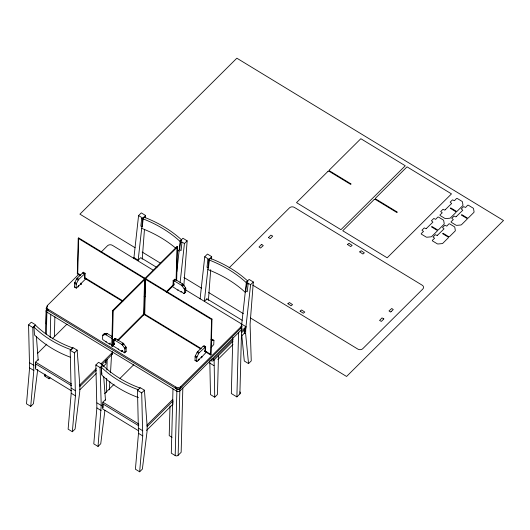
<?xml version="1.0" encoding="UTF-8"?>
<svg xmlns="http://www.w3.org/2000/svg" width="530" height="530" viewBox="0 0 530 530"><rect width="100%" height="100%" fill="white"/><g stroke="black" fill="none" stroke-linecap="round" stroke-linejoin="round"><path stroke-width="0.79" d="M29.581 367.9L28.567 324.916L31.29 322.214L35.523 324.791L32.8 327.494L33.814 370.47L30.733 406.377L26.5 403.807L29.581 367.9L33.814 370.47M38.147 359.585L35.596 362.123L35.417 368.88L71.398 390.782M35.709 367.767L35.801 364.388M45.467 333.814L46.07 310.779M46.143 323.85L46.382 314.78M46.527 309.096L46.567 307.619A2.107 1.63 1.5 0 0 46.945 309.911L46.309 334.384M50.164 377.724L49.091 378.791L45.202 376.426L45.249 374.776M47.422 306.764L47.462 305.432L78.93 274.156M47.462 305.432A3.511 2.716 1.5 0 0 48.091 309.255L48.058 310.587A3.511 2.716 1.5 0 1 46.918 307.466M49.091 378.791L49.138 377.141M50.171 337.577L50.774 314.495M54.371 336.61L54.895 316.827M71.206 393.253L70.192 350.277L72.915 347.574L77.141 350.151L79.884 386.476L79.752 391.544L75.081 429.035L72.358 431.738L68.125 429.161L71.206 393.253L75.439 395.83L72.358 431.738M78.705 285.836L76.552 287.962L74.531 287.108L74.558 283.305A1.405 0.53 -58.7 0 1 74.829 282.43L76.512 279.098A1.405 0.53 -58.7 0 1 77.128 278.237L82.912 272.678L84.641 273.871L84.528 278.303L84.959 277.799L123 300.954M76.552 287.962L76.135 287.976L76.227 284.319A1.405 0.53 -58.7 0 1 76.492 283.444L78.182 280.118A1.405 0.53 -58.7 0 1 78.791 279.25L84.641 273.871M80.083 275.52L77.307 273.825L78.235 238.354L78.665 237.93L144.491 277.998A0.702 0.358 45.2 0 1 145.034 278.78L144.418 313.482M77.307 273.825L77.731 273.401L78.665 237.93M78.162 287.008C77.426 286.266 81.514 283.861 81.196 283.643M75.439 395.83L74.425 352.854L77.141 350.151M81.236 284.424L81.256 283.735M84.959 277.879L85.138 273.169M96.871 407.961L95.857 364.984L98.58 362.275L102.813 364.852L100.091 367.562L101.237 405.47L98.023 446.445L93.79 443.868L96.871 407.961L101.104 410.538M112.208 336.57L107.279 333.569A1.405 0.716 45.2 0 0 106.484 333.35L104.317 333.754L103.032 335.033A1.405 0.716 45.2 0 0 102.688 335.464L102.595 339.087A0.702 0.358 45.2 0 0 103.138 339.869L106.007 341.843L106.278 341.333M105.437 399.653L102.886 402.19L102.707 408.948L138.688 430.85M102.999 407.835L103.092 404.456M105.655 362.719L105.709 360.692M106.079 360.161L105.987 363.779L103.085 366.667M106.311 392.366L106.682 378.334M106.894 370.086L107.179 359.353M111.532 355.027L110.512 372.789M114.632 343.996L112.3 346.315L111.744 345.977L112.671 310.5L176.987 246.582L177.543 246.92L176.656 280.748M101.508 364.971L112.022 354.517L112.069 352.828A1.782 1.385 1.5 0 0 112.386 351.662M112.3 346.315L113.228 310.838L177.543 246.92M113.506 339.65A0.702 0.358 45.2 0 1 113.572 339.916L113.46 344.348L114.016 344.685L114.129 340.253L115.414 338.975A0.702 0.358 45.2 0 1 115.984 338.869L123.026 343.155A1.405 0.716 45.2 0 1 123.801 343.891L125.882 346.885A1.405 0.716 45.2 0 1 126.193 347.713L126.1 351.337L124.815 352.616A0.702 0.358 45.2 0 1 124.245 352.715L121.847 350.833M114.824 340.114L114.864 338.637A0.702 0.358 45.2 0 0 114.791 338.372M124.815 352.616L124.908 348.992A1.405 0.716 45.2 0 0 124.596 348.164L122.516 345.169A1.405 0.716 45.2 0 0 121.734 344.434L114.699 340.147A0.702 0.358 45.2 0 0 114.129 340.253M142.239 259.19L144.465 229.285M138.496 433.321L137.475 390.345L140.198 387.635L144.432 390.212L147.174 426.544L147.042 431.612L142.371 469.096L139.648 471.806L135.415 469.229L138.496 433.321L142.729 435.899L139.648 471.806M117.58 340.174L143.617 314.111L144.604 279.211A0.702 0.358 45.2 0 0 144.061 278.429L78.235 238.354M118.137 340.518L144.153 314.495L145.16 279.548L145.591 279.118A0.702 0.358 45.2 0 1 146.154 279.012L211.987 319.087L211.053 354.563L210.629 354.987L204.288 351.125M144.736 313.866L145.591 279.118M142.729 435.899L141.709 392.922L144.432 390.212M173.098 280.423A0.702 0.358 45.2 0 1 173.171 280.688L173.052 285.12L173.608 285.465L173.727 281.026L175.013 279.747A0.702 0.358 45.2 0 1 175.576 279.641L182.618 283.928A1.405 0.716 45.2 0 1 183.393 284.67L185.48 287.657A1.405 0.716 45.2 0 1 185.785 288.486L185.692 292.11L184.407 293.388A0.702 0.358 45.2 0 1 183.837 293.494L181.439 291.606M169.998 405.92L169.216 435.633L172.038 437.349M174.416 280.887L174.456 279.409A0.702 0.358 45.2 0 0 174.39 279.144M172.985 388.887L171.303 453.19L175.191 455.555A2.107 1.63 1.5 0 0 178.146 455.29L181.147 452.309L182.83 388.013M172.946 402.787L172.999 400.759M176.099 280.41L176.987 246.582M48.091 309.255L175.861 387.033L175.821 388.364A3.511 2.716 1.5 0 0 180.743 387.927L180.783 386.595L240.805 326.937A3.511 2.716 1.5 0 0 240.176 323.115L185.116 289.599M175.191 455.555L176.934 389.04L46.945 309.911M178.146 455.29L179.889 388.775L241.627 327.414A2.107 1.63 1.5 0 0 241.369 325.201M183.824 285.995L187.15 240.819L182.916 238.242L180.2 240.951L176.788 271.817M184.407 293.388L184.5 289.764A1.405 0.716 45.2 0 0 184.195 288.936L182.108 285.948A1.405 0.716 45.2 0 0 181.333 285.206L174.29 280.92A0.702 0.358 45.2 0 0 173.727 281.026M201.268 357.816C203.725 353.908 198.346 360.678 197.087 361.341L195.02 360.42L195.1 356.683A1.405 0.53 -58.7 0 1 195.365 355.809L197.054 352.483A1.405 0.53 -58.7 0 1 197.663 351.615L203.387 346.044L205.183 347.249L205.064 351.682L205.494 351.257L205.673 346.547M197.087 361.341L196.67 361.354L196.769 357.697A1.405 0.53 -58.7 0 1 197.034 356.822L198.717 353.497A1.405 0.53 -58.7 0 1 199.333 352.629L205.183 347.249M198.704 360.387L198.737 359.055L199.22 359.658M201.778 357.81L201.791 357.114M206.866 299.947L206.892 298.821L242.164 320.292M208.409 300.371L210.702 269.651M218.466 355.69L217.452 394.479L214.73 397.182L210.496 394.605L209.794 360.658M210.629 354.987L211.556 319.517L211.987 319.087M211.152 359.585L211.119 360.711A1.782 1.385 1.5 0 0 213.623 360.486L232.902 341.32M213.915 340.658L212.252 339.644A1.405 0.53 -58.7 0 0 212.013 339.266L213.683 340.28A1.405 0.53 -58.7 0 1 213.915 340.658L213.756 344.56L211.682 346.832M213.623 360.486L213.663 358.797L233.041 339.538M214.73 397.182L214.113 360.016M232.796 337.477L231.332 393.532L236.883 396.91L239.885 393.929L241.627 327.414M236.883 396.91L238.573 332.615M240.805 326.937L240.772 328.269A3.511 2.716 1.5 0 0 241.329 325.771M244.31 329.229L244.237 331.932L245.324 330.846M244.681 328.646L244.569 332.992L241.667 335.874M241.786 335.106L244.303 361.009L248.537 363.587L245.628 333.635L245.761 328.567L250.597 284.703L253.32 282L249.087 279.423L246.364 282.126L241.706 324.367M78.678 286.293L78.751 285.869M109.293 389.775L109.876 381.686M145.339 217.896L145.531 215.458L141.298 212.881L138.575 215.591L133.825 258.64M211.51 259.077L211.695 256.639L207.469 254.062L204.746 256.765L200.082 299.006M253.32 282L250.074 324.281L251.253 360.884L248.537 363.587M241.726 324.121L245.96 326.699L245.761 328.547L241.667 332.608M138.144 260.402L142.809 218.168L145.531 215.458M180.127 282.517L184.427 243.522L187.15 240.819M204.315 301.583L208.979 259.342L211.695 256.639M246.669 283.232L245.827 290.924L247.238 291.785L248.08 284.087L246.669 283.232L248.08 284.106M37.723 369.45L33.456 403.675L30.733 406.377M104.907 410.326L100.746 443.742L98.023 446.445M83.468 272.148L85.072 273.447M204.01 345.533L205.614 346.825M211.212 347.607L211.457 346.978M118.177 349.376C118.886 349.184 122.238 352.602 122.311 350.635M177.788 290.135L181.306 291.871L181.048 292.262M33.927 327.036L35.556 325.261A106.961 87.781 -4.3 0 0 72.948 348.025L71.318 349.8A106.961 87.781 -4.3 0 1 33.927 327.036L34.529 335.02A106.961 87.781 -4.3 0 0 70.358 357.213M138.429 397.566A106.961 87.781 -4.3 0 1 101.82 375.088L101.217 367.104L102.847 365.322A106.961 87.781 -4.3 0 0 140.238 388.086M101.078 252.148L107.484 245.774A3.511 2.716 1.5 0 1 112.406 245.337L153.349 270.26M86.052 278.515L81.249 283.305L80.779 283.119L80.838 284.444M37.438 353.51L46.832 344.169M52.119 338.915L66.21 324.91A1.782 1.385 1.5 0 1 67.595 324.386M144.061 278.429L144.491 277.998M144.604 279.211L145.034 278.78M145.16 279.548A0.702 0.358 45.2 0 1 145.73 279.442L146.154 279.012M102.688 335.464L103.973 334.185A1.405 0.716 45.2 0 1 104.317 333.754M103.032 335.033L105.198 334.629L106.484 333.35M105.198 334.629A1.405 0.716 45.2 0 1 105.993 334.847L107.279 333.569M110.094 343.195L109.233 344.05L110.055 343.069M113.572 339.916L114.864 338.637M173.171 280.688L174.456 279.409M114.699 340.147L115.984 338.869M174.29 280.92L175.576 279.641M111.744 345.977L114.314 343.5M166.135 291.917L174.31 283.802M166.692 292.255L174.277 284.716M96.215 368.582L79.772 384.926L79.884 386.456L96.248 370.198M100.912 363.918L112.069 352.828A1.782 1.385 1.5 0 1 112.022 354.517M121.734 344.434L123.026 343.155M181.333 285.206L182.618 283.928M122.516 345.169L123.801 343.891M182.108 285.948L183.393 284.67M79.858 389.749L96.116 373.59M121.43 351.383L122.278 350.509M124.596 348.164L125.882 346.885M184.195 288.936L185.48 287.657M124.908 348.992L126.193 347.713M184.5 289.764L185.785 288.486M124.245 352.715L125.53 351.436A0.702 0.358 45.2 0 0 126.1 351.337M183.837 293.494L185.122 292.215A0.702 0.358 45.2 0 0 185.692 292.11M104.728 393.571L114.122 384.237M119.992 378.4L133.5 364.978A1.782 1.385 1.5 0 1 133.779 364.759M204.335 301.358L206.892 298.821M206.594 351.893L201.738 357.021M172.899 399.315L147.062 424.987L147.174 426.524L172.886 400.971M241.263 331.369L245.96 326.699M146.565 430.393L173.277 403.847M217.856 359.539L232.955 344.533M105.947 341.943L109.014 343.705L109.617 343.367M118.501 348.78L118.117 348.972L109.478 343.645L109.213 343.963M178.1 289.552L177.822 290.076L172.23 286.425M210.973 339.538L212.086 340.214L213.683 340.28M138.575 215.591L142.809 218.168M180.2 240.951L184.427 243.522M252.724 285.107L357.863 349.111A3.511 2.716 1.5 0 0 362.785 348.674L422.814 289.016A3.511 2.716 1.5 0 0 422.178 285.193L294.415 207.415A3.511 2.716 1.5 0 0 289.493 207.859L229.464 267.511A3.511 2.716 1.5 0 0 229.119 267.928M204.746 256.765L208.979 259.342M246.364 282.126L250.597 284.703M135.097 247.735L79.931 214.153L236.857 58.194L503.5 220.513L346.574 376.472L250.385 317.921M142.172 252.041L160.557 263.238M183.897 277.448L201.579 288.207M208.654 292.514L243.31 313.614M156.946 267.524L140.722 257.646L138.164 260.184L133.938 257.606M244.217 332.774L245.628 333.635M145.73 279.442L211.556 319.517M82.561 272.837L84.224 273.851M203.103 346.216L204.765 347.229M144.127 313.363L144.683 313.7M77.731 273.401L80.514 275.09M144.133 313.82L201.195 348.555M204.713 350.701L211.053 354.563M143.696 313.786L144.253 314.124M84.528 278.224L122.569 301.385M143.703 314.25L200.764 348.985M143.259 314.654L143.816 314.992M77.128 278.237L78.791 279.25M197.663 351.615L199.333 352.629M76.512 279.098L78.182 280.118M197.054 352.483L198.717 353.497M209.734 363.076L213.961 365.647M74.829 282.43L76.492 283.444M195.365 355.809L197.034 356.822M74.558 283.305L76.227 284.319M195.1 356.683L196.769 357.697M74.465 286.929L76.135 287.942M195.007 360.307L196.67 361.321M112.671 310.5L113.228 310.838M105.993 334.847L112.327 338.703M95.857 364.984L100.091 367.562M137.475 390.345L141.709 392.922M28.567 324.916L32.8 327.494M70.192 350.277L74.425 352.854M102.886 402.19L138.86 424.093M35.596 362.123L71.576 384.025M102.84 403.88L138.82 425.782M35.55 363.812L71.53 385.714M97.003 402.893L101.237 405.47M138.628 428.253L142.861 430.83M29.713 362.825L33.947 365.402M71.338 388.185L75.571 390.762M103.681 376.413L105.49 400.355M101.343 367.846L101.82 374.207M36.391 336.351L38.2 360.294M141.682 228.37A106.961 77.208 6.3 0 1 175.662 248.126M177.391 249.617A106.961 77.208 6.3 0 1 179.074 251.134M213.663 358.797A1.782 1.385 1.5 0 1 211.278 359.082M207.853 269.551A106.961 77.208 6.3 0 1 245.238 292.315M241.428 327.507A2.107 1.63 1.5 0 1 241.574 329.633L179.829 390.994A2.107 1.63 1.5 0 1 176.874 391.259L46.885 312.124A2.107 1.63 1.5 0 1 46.335 310.037M179.889 388.775A2.107 1.63 1.5 0 1 176.934 389.04M239.845 391.895A2.107 1.63 1.5 0 1 239.885 393.929M45.202 376.426A2.107 1.63 1.5 0 1 44.825 374.127M138.608 389.868A106.961 87.781 -4.3 0 1 101.217 367.104M211.483 340.551A1.405 0.53 -58.7 0 1 212.086 340.214M180.783 386.595A3.511 2.716 1.5 0 1 175.861 387.033M287.909 303.723L291.096 305.803L292.54 304.624L289.367 302.511L287.909 303.723M300.139 311.163L303.319 313.25L304.77 312.064L301.63 309.964L300.152 311.103M347.508 244.496L350.688 246.576L352.139 245.397L348.998 243.29L347.521 244.429M359.731 251.935L362.911 254.022L364.362 252.843L361.188 250.723L359.744 251.876M268.458 237.599L270.28 238.652L272.712 236.122L270.87 235.135L268.465 237.559M383.819 318.901L381.408 321.392L379.579 320.471L381.998 317.881L383.819 318.901M261.217 244.787L259.024 246.967L260.541 248.047L263.277 245.609L261.866 244.515L261.224 244.754M391.06 311.706L390.411 312.018L389 310.924L391.736 308.486L393.253 309.566L391.06 311.706M141.702 218.433L140.854 226.105L142.265 226.966L143.113 219.287L141.702 218.433M180.505 242.051L179.657 249.749L181.068 250.604L181.916 242.912L180.505 242.051M207.873 259.607L207.025 267.286L208.436 268.14L209.284 260.469L207.873 259.607M426.464 228.417L425.928 228.748L424.272 227.887L421.959 230.199L423.496 231.431L421.357 233.445A0.702 0.543 1.5 0 0 421.489 234.207L426.027 236.97A1.405 1.086 1.5 0 0 427.061 237.202L430.83 236.864A1.405 1.086 1.5 0 0 431.764 236.459L437.197 231.06A0.702 0.543 1.5 0 0 437.071 230.298L431.513 226.913L431.943 226.489L437.495 229.868A0.702 0.543 1.5 0 0 438.482 229.781L443.915 224.382A1.405 1.086 1.5 0 0 444.193 223.581L443.709 220.652A1.405 1.086 1.5 0 0 443.179 219.93L438.635 217.161A0.702 0.543 1.5 0 0 437.654 217.254L435.653 219.347L433.798 218.466L431.44 220.752L432.904 222.116L426.478 228.384M437.581 235.181L437.038 235.519L435.349 234.677L433.063 237.009L434.587 238.255L432.473 240.209A0.702 0.543 1.5 0 0 432.599 240.971L437.137 243.734A1.405 1.086 1.5 0 0 438.177 243.966L441.94 243.628A1.405 1.086 1.5 0 0 442.875 243.224L448.307 237.824A0.702 0.543 1.5 0 0 448.181 237.062L442.623 233.677L443.053 233.253L448.612 236.632A0.702 0.543 1.5 0 0 449.592 236.546L455.025 231.146A1.405 1.086 1.5 0 0 455.31 230.345L454.819 227.423A1.405 1.086 1.5 0 0 454.289 226.694L449.751 223.932A0.702 0.543 1.5 0 0 448.764 224.018L446.764 226.118L444.862 225.25L442.55 227.516L444.021 228.881L437.588 235.154M445.207 209.794L444.67 210.125L442.981 209.284L440.702 211.576L442.239 212.802L440.099 214.816A0.702 0.543 1.5 0 0 440.231 215.584L444.769 218.347A1.405 1.086 1.5 0 0 445.803 218.572L449.572 218.241A1.405 1.086 1.5 0 0 450.507 217.83L455.939 212.431A0.702 0.543 1.5 0 0 455.813 211.669L450.255 208.29L450.685 207.859L456.237 211.245A0.702 0.543 1.5 0 0 457.224 211.152L462.657 205.753A1.405 1.086 1.5 0 0 462.935 204.958L462.451 202.029A1.405 1.086 1.5 0 0 461.915 201.301L457.377 198.538A0.702 0.543 1.5 0 0 456.396 198.624L454.462 200.691L452.494 199.856L450.182 202.129L451.646 203.487L445.213 209.761M456.317 216.558L455.78 216.889L454.091 216.054L451.812 218.34L453.329 219.625L451.216 221.58A0.702 0.543 1.5 0 0 451.341 222.348L455.88 225.111A1.405 1.086 1.5 0 0 456.92 225.336L460.683 225.005A1.405 1.086 1.5 0 0 461.617 224.601L467.049 219.201A0.702 0.543 1.5 0 0 466.923 218.433L461.365 215.054L461.796 214.623L467.354 218.009A0.702 0.543 1.5 0 0 468.334 217.923L473.767 212.523A1.405 1.086 1.5 0 0 474.052 211.722L473.562 208.794A1.405 1.086 1.5 0 0 473.032 208.065L468.493 205.302A0.702 0.543 1.5 0 0 467.506 205.388L465.572 207.455L463.657 206.607L461.292 208.893L462.763 210.251L456.33 216.525M144.577 296.065L144.153 296.502L144.71 296.84L145.134 296.409L144.577 296.065M328.03 171.309L296.515 202.626L340.956 229.682L405.271 165.764L360.831 138.708L329.315 170.031A0.702 0.543 1.5 0 0 329.448 170.792L351.112 183.983L350.681 184.407L329.017 171.216A0.702 0.543 1.5 0 0 328.03 171.309M374.24 199.439L342.731 230.755L387.172 257.812L451.481 193.894L407.04 166.837L375.531 198.16A0.702 0.543 1.5 0 0 375.657 198.922L397.321 212.113L396.891 212.537L375.227 199.353A0.702 0.543 1.5 0 0 374.24 199.439M144.365 217.28L142.742 218.731A106.961 77.208 6.3 0 1 180.134 241.494L181.757 240.044A106.961 77.208 6.3 0 0 144.365 217.28M210.536 258.461L208.913 259.912A106.961 77.208 6.3 0 1 246.304 282.675L247.927 281.225A106.961 77.208 6.3 0 0 210.536 258.461"/></g></svg>
